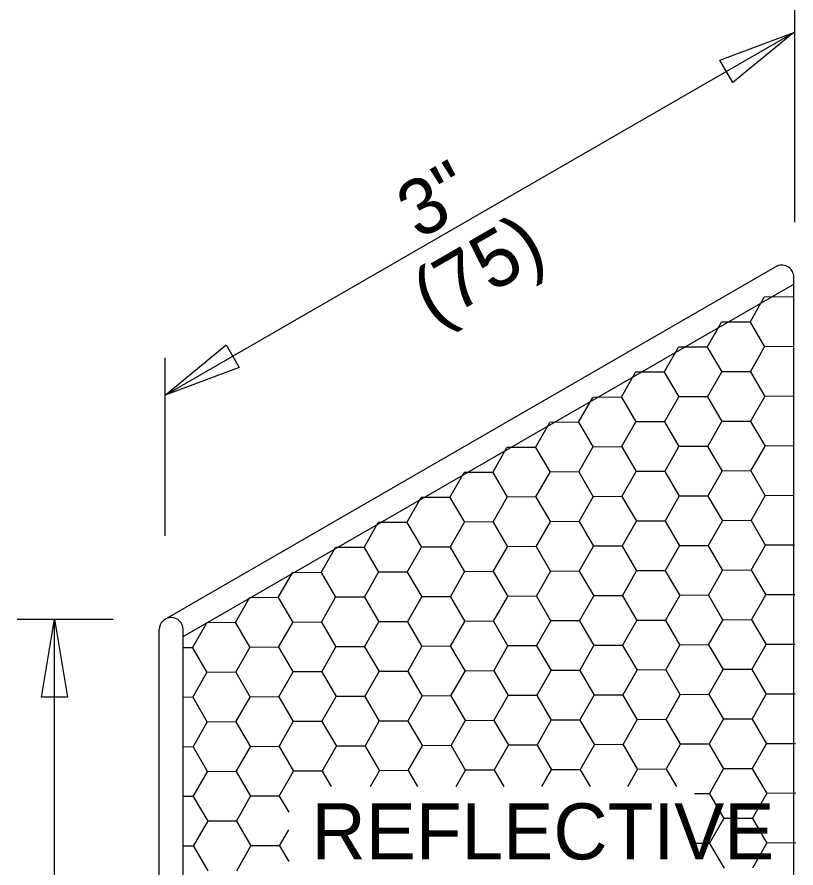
# Model space of a CAD drawing. Extents: x 0.5 to 16.4, y -4.8 to 9.3.
# Drawn here: x 8.579 to 9.829, y -1.979 to -0.614 of the extents above; entities that cross this region are included whole.
import ezdxf

# ---------------------------------------------------------------- set-up
doc = ezdxf.new("R2010")
doc.units = 0
for name, color, linetype in [('SD_P_Dimension Lines', 7, 'Continuous'), ('SD_P_Dimension Text', 7, 'Continuous'), ('SD_P_Prop Object Lines', 7, 'Continuous'), ('SD_X_Exist Object Lines', 7, 'Continuous')]:
    doc.layers.add(name, color=color, linetype=linetype)

msp = doc.modelspace()

# ---------------------------------------------------------------- linework, layer by layer
at = {"layer": 'SD_P_Dimension Lines'}
for p, q in [((9.8265, -0.9429), (9.8265, -0.5775)), ((8.8167, -1.2206), (9.8251, -0.6384)), ((8.8167, -1.4463), (8.8167, -1.1606)), ((8.5791, -1.58), (8.7334, -1.58)), ((8.6391, -2.8276), (8.6391, -1.58))]:
    msp.add_line(p, q, dxfattribs=at)
for points in [[(9.7064, -0.6828), (9.8251, -0.6384), (9.7272, -0.7189)], [(8.9354, -1.1761), (8.8167, -1.2206), (8.9146, -1.14)], [(8.6183, -1.705), (8.6391, -1.58), (8.6599, -1.705)]]:
    msp.add_lwpolyline(points, close=True, dxfattribs=at)
at = {"layer": 'SD_P_Prop Object Lines'}
for p, q in [((8.8167, -1.58), (9.7984, -1.0132)), ((9.8251, -2.6538), (9.8251, -1.031)), ((8.8455, -1.6077), (9.8251, -1.0422)), ((8.8071, -3.2305), (8.8071, -1.5966)), ((8.8455, -3.2305), (8.8455, -1.5966))]:
    msp.add_line(p, q, dxfattribs=at)
for centre, end in [((9.8059, -1.031), 112.7912), ((8.8263, -1.5966), 180)]:
    msp.add_arc(centre, 0.0192, 0, end, dxfattribs=at)
at = {"layer": 'SD_X_Exist Object Lines'}
for p, q in [((9.7549, -1.1032), (9.7777, -1.0633)), ((9.8251, -1.063), (9.7778, -1.0633)), ((9.6862, -1.1434), (9.7089, -1.1035)), ((9.755, -1.1032), (9.709, -1.1035)), ((9.755, -1.1033), (9.7782, -1.143)), ((9.6174, -1.1836), (9.6402, -1.1437)), ((9.6862, -1.1434), (9.6402, -1.1437)), ((9.6862, -1.1435), (9.7094, -1.1832)), ((9.7554, -1.1829), (9.7782, -1.1429)), ((9.8251, -1.1427), (9.7782, -1.1429)), ((9.5485, -1.2238), (9.5713, -1.1839)), ((9.6174, -1.1837), (9.5714, -1.1839)), ((9.6174, -1.1837), (9.6406, -1.2234)), ((9.6866, -1.2231), (9.7094, -1.1831)), ((9.7554, -1.1829), (9.7094, -1.1831)), ((9.7554, -1.1829), (9.7786, -1.2227)), ((9.4797, -1.2641), (9.5025, -1.2241)), ((9.5486, -1.2239), (9.5026, -1.2241)), ((9.5485, -1.2239), (9.5717, -1.2636)), ((9.6178, -1.2633), (9.6405, -1.2234)), ((9.6866, -1.2231), (9.6406, -1.2234)), ((9.6866, -1.2232), (9.7098, -1.2629)), ((9.7558, -1.2626), (9.7786, -1.2226)), ((9.8251, -1.2224), (9.7786, -1.2226)), ((9.4109, -1.3043), (9.4337, -1.2643)), ((9.4798, -1.2641), (9.4338, -1.2643)), ((9.4797, -1.2641), (9.503, -1.3038)), ((9.5489, -1.3035), (9.5717, -1.2636)), ((9.6178, -1.2634), (9.5718, -1.2636)), ((9.6177, -1.2634), (9.6409, -1.3031)), ((9.687, -1.3028), (9.7097, -1.2628)), ((9.7558, -1.2626), (9.7098, -1.2628)), ((9.7558, -1.2626), (9.779, -1.3023)), ((9.3421, -1.3445), (9.3649, -1.3045)), ((9.411, -1.3043), (9.365, -1.3045)), ((9.411, -1.3043), (9.4342, -1.344)), ((9.4801, -1.3437), (9.5029, -1.3038)), ((9.549, -1.3036), (9.503, -1.3038)), ((9.549, -1.3036), (9.5722, -1.3433)), ((9.6181, -1.343), (9.6409, -1.3031)), ((9.687, -1.3028), (9.641, -1.303)), ((9.6869, -1.3028), (9.7102, -1.3425)), ((9.7562, -1.3422), (9.779, -1.3023)), ((9.8255, -1.302), (9.779, -1.3023)), ((9.2734, -1.3847), (9.2962, -1.3447)), ((9.3422, -1.3445), (9.2962, -1.3447)), ((9.3422, -1.3445), (9.3654, -1.3842)), ((9.4114, -1.3839), (9.4341, -1.344)), ((9.4802, -1.3437), (9.4342, -1.344)), ((9.4802, -1.3438), (9.5034, -1.3835)), ((9.5493, -1.3832), (9.5721, -1.3433)), ((9.6182, -1.343), (9.5722, -1.3433)), ((9.6181, -1.343), (9.6413, -1.3828)), ((9.6873, -1.3824), (9.7101, -1.3425)), ((9.7562, -1.3422), (9.7102, -1.3425)), ((9.7562, -1.3422), (9.7794, -1.3819)), ((9.2046, -1.4249), (9.2274, -1.3849)), ((9.2734, -1.3847), (9.2274, -1.3849)), ((9.2734, -1.3847), (9.2966, -1.4244)), ((9.3426, -1.4241), (9.3654, -1.3842)), ((9.4114, -1.3839), (9.3654, -1.3842)), ((9.4114, -1.384), (9.4346, -1.4237)), ((9.4806, -1.4234), (9.5034, -1.3835)), ((9.5494, -1.3832), (9.5034, -1.3835)), ((9.5493, -1.3832), (9.5725, -1.4229)), ((9.6185, -1.4227), (9.6413, -1.3827)), ((9.6874, -1.3824), (9.6414, -1.3827)), ((9.6873, -1.3825), (9.7105, -1.4222)), ((9.7566, -1.4219), (9.7793, -1.3819)), ((9.8259, -1.3817), (9.7794, -1.3819)), ((9.1358, -1.465), (9.1586, -1.4251)), ((9.2046, -1.4249), (9.1586, -1.4251)), ((9.2046, -1.4249), (9.2278, -1.4646)), ((9.2738, -1.4643), (9.2966, -1.4244)), ((9.3426, -1.4241), (9.2966, -1.4244)), ((9.3426, -1.4242), (9.3658, -1.4639)), ((9.4118, -1.4636), (9.4346, -1.4237)), ((9.4806, -1.4234), (9.4346, -1.4237)), ((9.4806, -1.4234), (9.5038, -1.4631)), ((9.5497, -1.4629), (9.5725, -1.4229)), ((9.6186, -1.4227), (9.5726, -1.4229)), ((9.6185, -1.4227), (9.6417, -1.4624)), ((9.6877, -1.4621), (9.7105, -1.4221)), ((9.7566, -1.4219), (9.7106, -1.4221)), ((9.7565, -1.4219), (9.7798, -1.4616)), ((9.8263, -1.4613), (9.7798, -1.4615)), ((9.067, -1.5052), (9.0898, -1.4653)), ((9.1358, -1.465), (9.0898, -1.4653)), ((9.1358, -1.4651), (9.159, -1.5048)), ((9.205, -1.5045), (9.2278, -1.4646)), ((9.2738, -1.4643), (9.2278, -1.4646)), ((9.2738, -1.4644), (9.297, -1.5041)), ((9.343, -1.5038), (9.3658, -1.4638)), ((9.4118, -1.4636), (9.3658, -1.4638)), ((9.4118, -1.4636), (9.435, -1.5033)), ((9.4809, -1.5031), (9.5037, -1.4631)), ((9.5498, -1.4629), (9.5038, -1.4631)), ((9.5497, -1.4629), (9.5729, -1.5026)), ((9.6189, -1.5023), (9.6417, -1.4624)), ((9.6878, -1.4621), (9.6418, -1.4623)), ((9.6877, -1.4621), (9.7109, -1.5018)), ((9.7569, -1.5015), (9.7797, -1.4615)), ((9.6881, -1.5417), (9.7109, -1.5018)), ((9.757, -1.5015), (9.711, -1.5017)), ((9.7569, -1.5015), (9.7801, -1.5412)), ((8.9982, -1.5454), (9.021, -1.5055)), ((9.067, -1.5052), (9.021, -1.5055)), ((9.067, -1.5053), (9.0902, -1.545)), ((9.1362, -1.5447), (9.159, -1.5048)), ((9.205, -1.5045), (9.159, -1.5048)), ((9.205, -1.5046), (9.2282, -1.5443)), ((9.2742, -1.544), (9.297, -1.504)), ((9.343, -1.5038), (9.297, -1.504)), ((9.343, -1.5038), (9.3662, -1.5435)), ((9.4122, -1.5433), (9.4349, -1.5033)), ((9.481, -1.5031), (9.435, -1.5033)), ((9.4809, -1.5031), (9.5041, -1.5428)), ((9.5501, -1.5425), (9.5729, -1.5025)), ((9.619, -1.5023), (9.573, -1.5026)), ((9.6189, -1.5023), (9.6421, -1.542)), ((9.4813, -1.5827), (9.5041, -1.5427)), ((9.5502, -1.5425), (9.5042, -1.5427)), ((9.5501, -1.5425), (9.5733, -1.5822)), ((9.6193, -1.582), (9.6421, -1.542)), ((9.6882, -1.5417), (9.6422, -1.542)), ((9.6881, -1.5417), (9.7113, -1.5815)), ((9.7573, -1.5811), (9.7801, -1.5412)), ((9.8267, -1.5409), (9.7802, -1.5412)), ((8.9294, -1.5856), (8.9522, -1.5457)), ((8.9982, -1.5454), (8.9522, -1.5457)), ((8.9982, -1.5455), (9.0214, -1.5852)), ((9.0674, -1.5849), (9.0902, -1.545)), ((9.1362, -1.5447), (9.0902, -1.545)), ((9.1362, -1.5448), (9.1594, -1.5845)), ((9.2054, -1.5842), (9.2282, -1.5442)), ((9.2742, -1.544), (9.2282, -1.5442)), ((9.2742, -1.544), (9.2974, -1.5837)), ((9.3434, -1.5834), (9.3662, -1.5435)), ((9.4122, -1.5433), (9.3662, -1.5435)), ((9.4122, -1.5433), (9.4354, -1.583)), ((9.2054, -1.5842), (9.1594, -1.5844)), ((9.2054, -1.5842), (9.2286, -1.6239)), ((9.2746, -1.6236), (9.2974, -1.5837)), ((9.3434, -1.5834), (9.2974, -1.5837)), ((9.3434, -1.5835), (9.3666, -1.6232)), ((9.4125, -1.6229), (9.4353, -1.5829)), ((9.4814, -1.5827), (9.4354, -1.5829)), ((9.4813, -1.5827), (9.5045, -1.6224)), ((9.5505, -1.6221), (9.5733, -1.5822)), ((9.6194, -1.582), (9.5734, -1.5822)), ((9.6193, -1.582), (9.6425, -1.6217)), ((9.6885, -1.6214), (9.7113, -1.5814)), ((9.7574, -1.5811), (9.7114, -1.5814)), ((9.7573, -1.5812), (9.7805, -1.6209)), ((8.8606, -1.6258), (8.8834, -1.5859)), ((8.9294, -1.5856), (8.8834, -1.5859)), ((8.9294, -1.5857), (8.9526, -1.6254)), ((8.9986, -1.6251), (9.0214, -1.5852)), ((9.0674, -1.5849), (9.0214, -1.5852)), ((9.0674, -1.5849), (9.0906, -1.6247)), ((9.1366, -1.6244), (9.1594, -1.5844)), ((8.9986, -1.6251), (8.9526, -1.6253)), ((8.9986, -1.6251), (9.0218, -1.6649)), ((9.0678, -1.6646), (9.0906, -1.6246)), ((9.1366, -1.6244), (9.0906, -1.6246)), ((9.1366, -1.6244), (9.1598, -1.6641)), ((9.2058, -1.6638), (9.2286, -1.6239)), ((9.2746, -1.6236), (9.2286, -1.6239)), ((9.2746, -1.6237), (9.2978, -1.6634)), ((9.3438, -1.6631), (9.3665, -1.6231)), ((9.4126, -1.6229), (9.3666, -1.6231)), ((9.4125, -1.6229), (9.4357, -1.6626)), ((9.4817, -1.6623), (9.5045, -1.6224)), ((9.5506, -1.6222), (9.5046, -1.6224)), ((9.5505, -1.6222), (9.5737, -1.6619)), ((9.6197, -1.6616), (9.6425, -1.6216)), ((9.6886, -1.6214), (9.6426, -1.6216)), ((9.6885, -1.6214), (9.7117, -1.6611)), ((9.7577, -1.6608), (9.7805, -1.6208)), ((9.8271, -1.6206), (9.7806, -1.6208)), ((8.8606, -1.6258), (8.8455, -1.6259)), ((8.8606, -1.6259), (8.8838, -1.6656)), ((8.9298, -1.6653), (8.9526, -1.6254)), ((8.861, -1.7055), (8.8838, -1.6656)), ((8.9299, -1.6653), (8.8839, -1.6655)), ((8.9298, -1.6653), (8.9531, -1.7051)), ((8.999, -1.7048), (9.0218, -1.6648)), ((9.0679, -1.6646), (9.0219, -1.6648)), ((9.0678, -1.6646), (9.091, -1.7043)), ((9.137, -1.704), (9.1598, -1.6641)), ((9.2058, -1.6638), (9.1598, -1.6641)), ((9.2058, -1.6638), (9.229, -1.7036)), ((9.275, -1.7033), (9.2978, -1.6633)), ((9.3438, -1.6631), (9.2978, -1.6633)), ((9.3438, -1.6631), (9.367, -1.7028)), ((9.4129, -1.7025), (9.4357, -1.6626)), ((9.4818, -1.6623), (9.4358, -1.6626)), ((9.4817, -1.6624), (9.5049, -1.7021)), ((9.5509, -1.7018), (9.5737, -1.6618)), ((9.6197, -1.6616), (9.5737, -1.6618)), ((9.6197, -1.6616), (9.6429, -1.7013)), ((9.6889, -1.701), (9.7117, -1.6611)), ((9.7578, -1.6608), (9.7118, -1.661)), ((9.7577, -1.6608), (9.7809, -1.7005)), ((8.861, -1.7055), (8.8455, -1.7056)), ((8.861, -1.7055), (8.8842, -1.7453)), ((8.9302, -1.745), (8.953, -1.705)), ((8.9991, -1.7048), (8.9531, -1.705)), ((8.999, -1.7048), (9.0222, -1.7445)), ((9.0682, -1.7442), (9.091, -1.7043)), ((9.137, -1.704), (9.091, -1.7043)), ((9.137, -1.704), (9.1602, -1.7438)), ((9.2062, -1.7435), (9.229, -1.7035)), ((9.275, -1.7033), (9.229, -1.7035)), ((9.275, -1.7033), (9.2982, -1.743)), ((9.3441, -1.7427), (9.3669, -1.7028)), ((9.413, -1.7025), (9.367, -1.7028)), ((9.4129, -1.7026), (9.4361, -1.7423)), ((9.4821, -1.742), (9.5049, -1.702)), ((9.551, -1.7018), (9.505, -1.702)), ((9.5509, -1.7018), (9.5741, -1.7415)), ((9.6201, -1.7412), (9.6429, -1.7013)), ((9.689, -1.701), (9.643, -1.7013)), ((9.6889, -1.701), (9.7121, -1.7408)), ((9.7581, -1.7404), (9.7809, -1.7005)), ((9.8274, -1.7002), (9.7809, -1.7005)), ((8.8614, -1.7852), (8.8842, -1.7453)), ((8.9302, -1.745), (8.8842, -1.7452)), ((8.9302, -1.745), (8.9534, -1.7847)), ((8.9994, -1.7844), (9.0222, -1.7445)), ((9.0682, -1.7442), (9.0222, -1.7445)), ((9.0682, -1.7442), (9.0914, -1.784)), ((9.1374, -1.7837), (9.1602, -1.7437)), ((9.2062, -1.7435), (9.1602, -1.7437)), ((9.2062, -1.7435), (9.2294, -1.7832)), ((9.2754, -1.7829), (9.2981, -1.743)), ((9.3442, -1.7427), (9.2982, -1.743)), ((9.3441, -1.7427), (9.3674, -1.7825)), ((9.4133, -1.7822), (9.4361, -1.7422)), ((9.4822, -1.742), (9.4362, -1.7422)), ((9.4821, -1.742), (9.5053, -1.7817)), ((9.5513, -1.7814), (9.5741, -1.7415)), ((9.6201, -1.7412), (9.5741, -1.7415)), ((9.62, -1.7413), (9.6433, -1.781)), ((9.6893, -1.7807), (9.7121, -1.7407)), ((9.7581, -1.7404), (9.7121, -1.7407)), ((9.7581, -1.7405), (9.7813, -1.7802)), ((8.8614, -1.7852), (8.8455, -1.7853)), ((8.8614, -1.7852), (8.8846, -1.8249)), ((8.9306, -1.8246), (8.9534, -1.7847)), ((8.9995, -1.7844), (8.9535, -1.7847)), ((8.9994, -1.7844), (9.0226, -1.8241)), ((9.0686, -1.8239), (9.0914, -1.7839)), ((9.1374, -1.7837), (9.0914, -1.7839)), ((9.1374, -1.7837), (9.1606, -1.8234)), ((9.2066, -1.8231), (9.2294, -1.7832)), ((9.2754, -1.7829), (9.2294, -1.7832)), ((9.2754, -1.7829), (9.2986, -1.8227)), ((9.3445, -1.8224), (9.3673, -1.7824)), ((9.4134, -1.7822), (9.3674, -1.7824)), ((9.4133, -1.7822), (9.4365, -1.8219)), ((9.4825, -1.8216), (9.5053, -1.7817)), ((9.5513, -1.7814), (9.5053, -1.7817)), ((9.5513, -1.7815), (9.5745, -1.8212)), ((9.6204, -1.8209), (9.6432, -1.7809)), ((9.6893, -1.7807), (9.6433, -1.7809)), ((9.6893, -1.7807), (9.7125, -1.8204)), ((9.7585, -1.8201), (9.7813, -1.7801)), ((9.8278, -1.7799), (9.7813, -1.7801)), ((8.8618, -1.8649), (8.8846, -1.8249)), ((8.9306, -1.8246), (8.8846, -1.8249)), ((8.9306, -1.8246), (8.9538, -1.8643)), ((8.9998, -1.8641), (9.0226, -1.8241)), ((9.0686, -1.8239), (9.0226, -1.8241)), ((9.0686, -1.8239), (9.0832, -1.8488)), ((9.146, -1.8488), (9.1606, -1.8234)), ((9.2066, -1.8231), (9.1606, -1.8234)), ((9.2066, -1.8231), (9.2216, -1.8488)), ((9.2836, -1.8488), (9.2985, -1.8226)), ((9.3446, -1.8224), (9.2986, -1.8226)), ((9.3445, -1.8224), (9.36, -1.8488)), ((9.4211, -1.8488), (9.4365, -1.8219)), ((9.4826, -1.8216), (9.4366, -1.8219)), ((9.4825, -1.8217), (9.4984, -1.8488)), ((9.5586, -1.8488), (9.5744, -1.8211)), ((9.6205, -1.8209), (9.5745, -1.8211)), ((9.6204, -1.8209), (9.6368, -1.8488)), ((9.6897, -1.8603), (9.7124, -1.8204)), ((9.7585, -1.8201), (9.7125, -1.8203)), ((9.7585, -1.8201), (9.7817, -1.8598)), ((8.8618, -1.8649), (8.8459, -1.8649)), ((8.8618, -1.8648), (8.885, -1.9045)), ((8.931, -1.9043), (8.9538, -1.8643)), ((8.9998, -1.8641), (8.9538, -1.8643)), ((8.9998, -1.8641), (9.0149, -1.8899)), ((9.6897, -1.8603), (9.6656, -1.8604)), ((9.6896, -1.8603), (9.7129, -1.9)), ((9.7589, -1.8997), (9.7817, -1.8598)), ((9.8282, -1.8595), (9.7817, -1.8598)), ((8.8622, -1.9445), (8.885, -1.9046)), ((8.931, -1.9043), (8.885, -1.9045)), ((8.931, -1.9043), (8.9542, -1.944)), ((9.69, -1.94), (9.7128, -1.9)), ((9.7589, -1.8997), (9.7129, -1.9)), ((9.7589, -1.8997), (9.7821, -1.9395)), ((9.0002, -1.9437), (9.0149, -1.9179)), ((9.8286, -1.9392), (9.7821, -1.9394)), ((8.8622, -1.9445), (8.8463, -1.9446)), ((8.8622, -1.9445), (8.8854, -1.9842)), ((8.9314, -1.9839), (8.9542, -1.944)), ((9.0002, -1.9437), (8.9542, -1.9439)), ((9.0002, -1.9437), (9.0149, -1.9689)), ((9.6901, -1.94), (9.6656, -1.9401)), ((9.69, -1.94), (9.7132, -1.9797)), ((9.7593, -1.9794), (9.782, -1.9394))]:
    msp.add_line(p, q, dxfattribs=at)

# ---------------------------------------------------------------- texts
at = {"layer": 'SD_P_Dimension Text'}
for s, p in [('3"', (9.2237, -0.9721)), ('(75)', (9.2475, -1.1102))]:
    msp.add_text(s, height=0.09, rotation=30, dxfattribs=at).set_placement(p)
msp.add_text('REFLECTIVE', height=0.09, dxfattribs=at).set_placement((9.0515, -1.9656))

doc.saveas('drawing.dxf')
